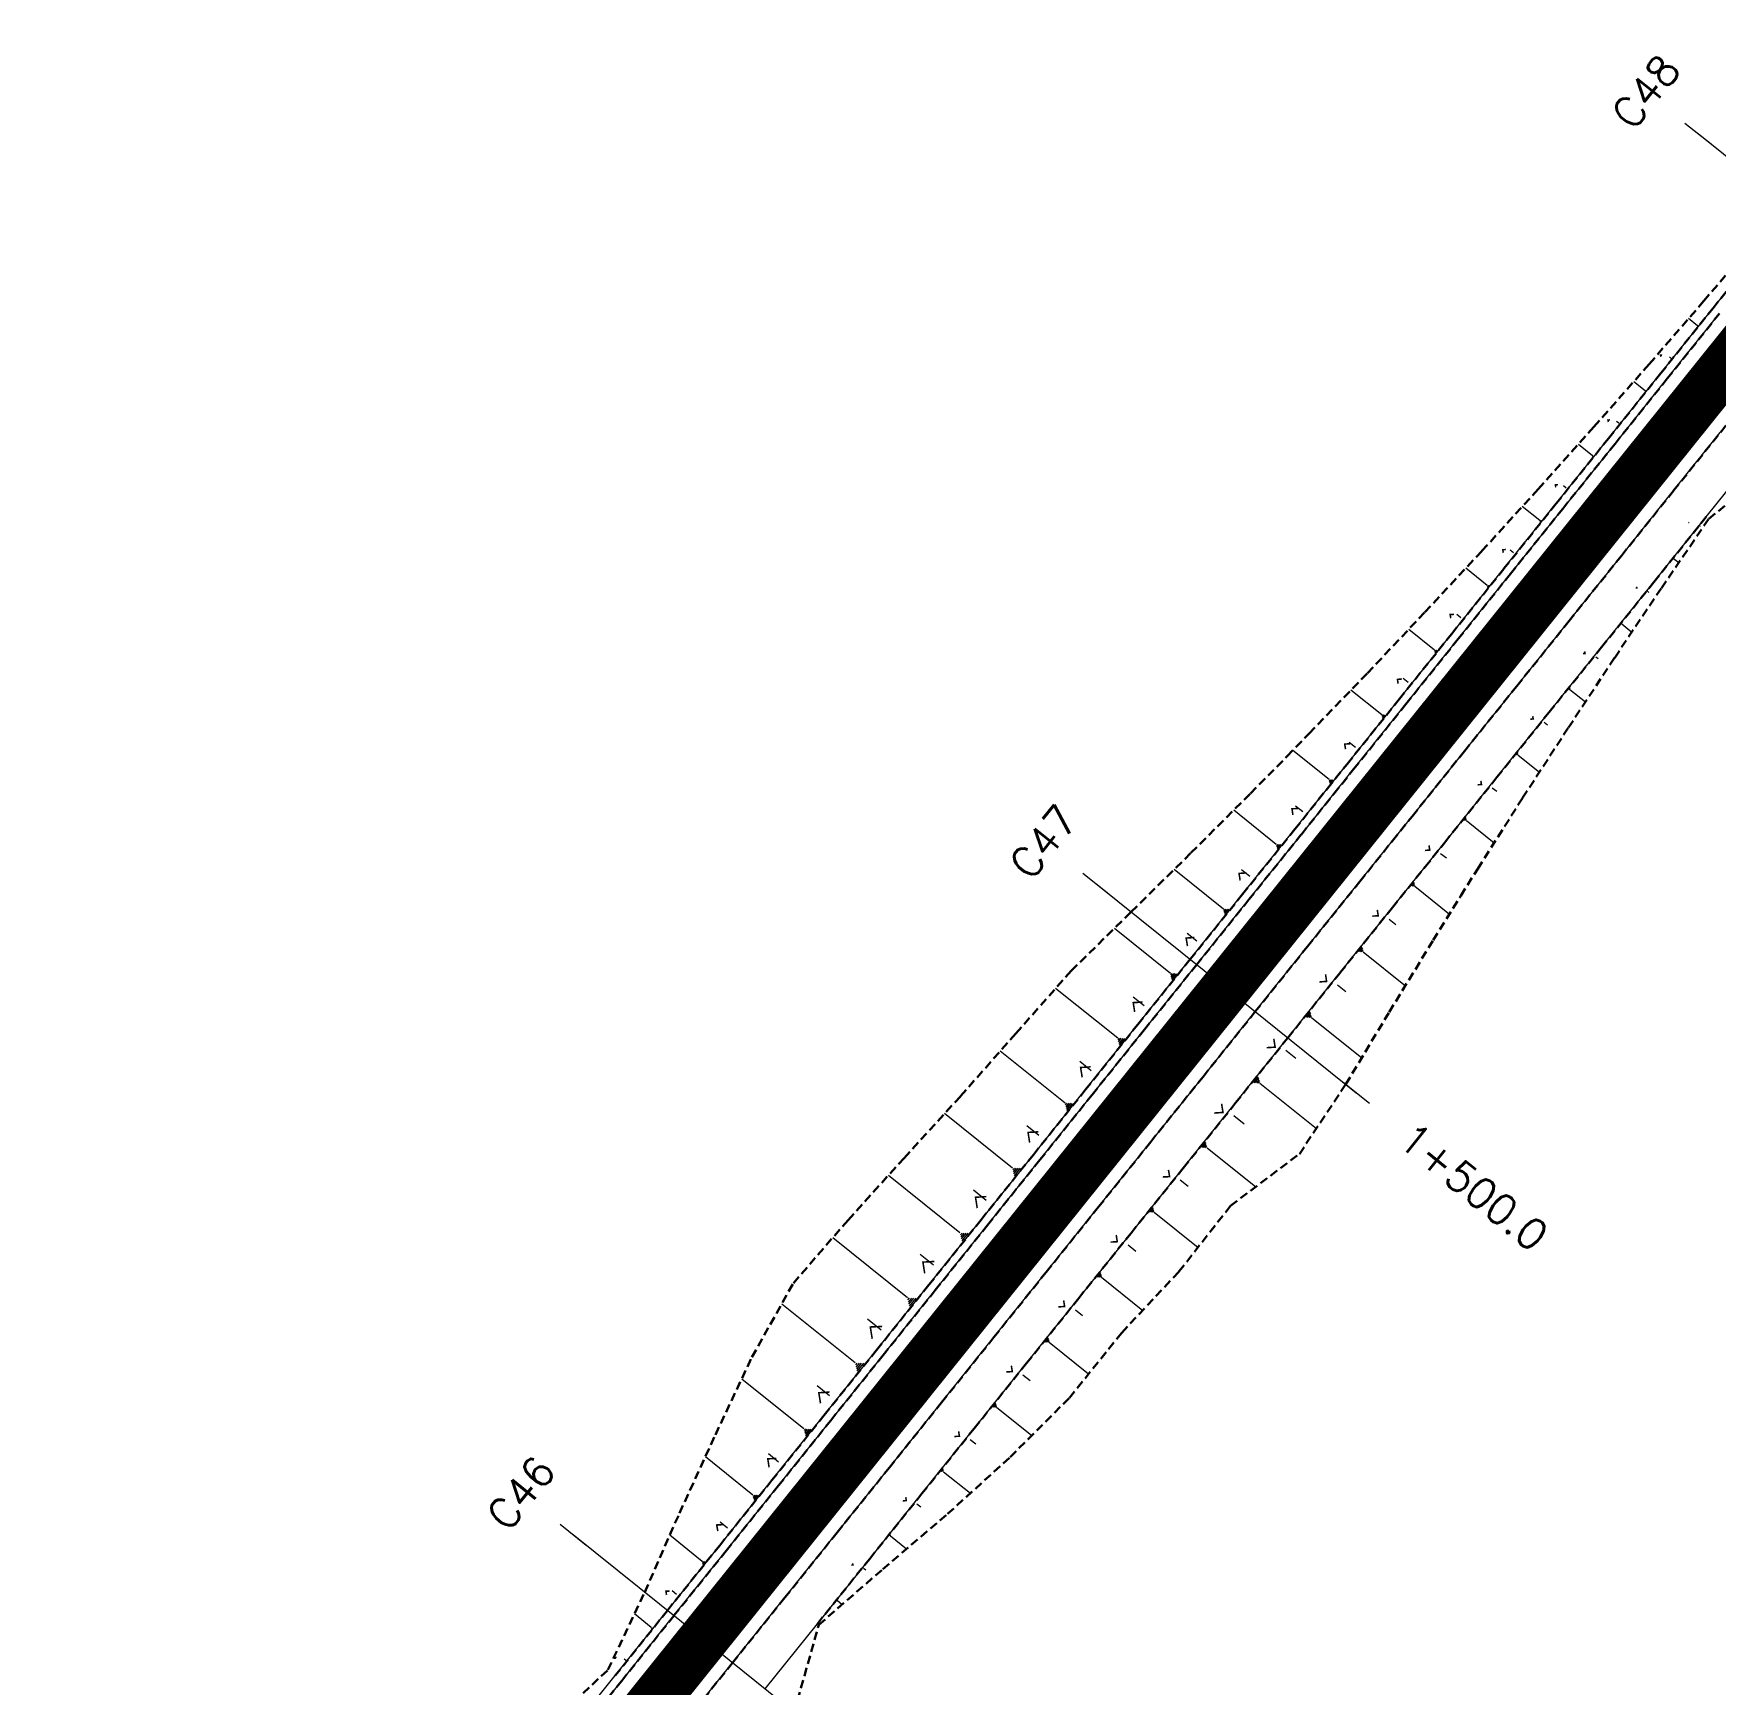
# Model space of a CAD drawing. Header units: metres. Extents: x 544752 to 548977, y 1840603 to 1844608.
# Drawn here: x 548362.6 to 548463.3, y 1842013 to 1842111.8 of the extents above; entities that cross this region are included whole.
import ezdxf

# ---------------------------------------------------------------- set-up
doc = ezdxf.new("R2010")
doc.units = ezdxf.units.M
doc.header["$MEASUREMENT"] = 0
for name, pattern in [('ACAD_ISO02W100', [15, 12, -3]), ('Anordnung Grundriss$0$GESTRICHELT', [0.75, 0.5, -0.25]), ('HIDDEN', [0.375, 0.25, -0.125])]:
    doc.linetypes.add(name, pattern=pattern)
doc.layers.add('C-ROAD', color=7, linetype='Continuous')
for name, color, linetype, lineweight in [('C-ROAD-CORR', 5, 'Continuous', 0), ('C-ROAD-SAMP', 150, 'HIDDEN', 0), ('C-ROAD-SAMP-TEXT', 11, 'Continuous', 0), ('C-TOPO-FEAT', 94, 'Continuous', 5)]:
    doc.layers.add(name, color=color, linetype=linetype, lineweight=lineweight)

msp = doc.modelspace()

# ---------------------------------------------------------------- linework, layer by layer
at = {"layer": 'C-ROAD-CORR', "color": 160, "linetype": 'Continuous'}
for p, q in [((548462.24, 1842094.31, 512.88), (548461.7, 1842094.74, 512.42)), ((548462.24, 1842094.29, 512.89), (548462.26, 1842094.31, 512.89)), ((548462.25, 1842094.28, 512.9), (548462.27, 1842094.31, 512.9)), ((548462.25, 1842094.26, 512.9), (548462.29, 1842094.31, 512.9)), ((548462.26, 1842094.25, 512.91), (548462.3, 1842094.31, 512.91)), ((548460.67, 1842092.36, 512.78), (548460.56, 1842092.45, 512.69)), ((548459.1, 1842090.42, 512.69), (548458.42, 1842090.96, 512.12)), ((548459.1, 1842090.4, 512.7), (548459.12, 1842090.42, 512.7)), ((548459.11, 1842090.38, 512.71), (548459.14, 1842090.42, 512.71)), ((548459.11, 1842090.36, 512.72), (548459.16, 1842090.42, 512.72)), ((548459.12, 1842090.34, 512.73), (548459.18, 1842090.42, 512.73)), ((548457.52, 1842088.48, 512.61), (548457.39, 1842088.59, 512.49)), ((548455.95, 1842086.53, 512.53), (548455.11, 1842087.21, 511.81)), ((548455.96, 1842086.51, 512.54), (548455.98, 1842086.53, 512.54)), ((548455.96, 1842086.49, 512.56), (548456, 1842086.53, 512.56)), ((548455.97, 1842086.46, 512.57), (548456.02, 1842086.53, 512.57)), ((548455.98, 1842086.44, 512.58), (548456.05, 1842086.53, 512.58)), ((548454.38, 1842084.59, 512.46), (548454.21, 1842084.73, 512.31)), ((548452.8, 1842082.65, 512.39), (548451.75, 1842083.49, 511.5)), ((548452.81, 1842082.62, 512.41), (548452.83, 1842082.65, 512.41)), ((548452.82, 1842082.59, 512.42), (548452.86, 1842082.65, 512.42)), ((548452.83, 1842082.56, 512.44), (548452.89, 1842082.65, 512.44)), ((548452.83, 1842082.53, 512.46), (548452.92, 1842082.65, 512.46)), ((548462.36, 1842082.34, 512.52), (548462.39, 1842082.31, 512.49)), ((548451.23, 1842080.71, 512.33), (548451.02, 1842080.88, 512.15)), ((548449.65, 1842078.77, 512.28), (548448.37, 1842079.8, 511.18)), ((548460.79, 1842080.42, 512.47), (548460.77, 1842080.38, 512.47)), ((548460.8, 1842080.41, 512.46), (548460.78, 1842080.38, 512.46)), ((548460.8, 1842080.4, 512.46), (548460.78, 1842080.38, 512.46)), ((548460.8, 1842080.39, 512.45), (548460.79, 1842080.38, 512.45)), ((548460.8, 1842080.38, 512.45), (548461.12, 1842080.13, 512.17)), ((548449.66, 1842078.73, 512.3), (548449.69, 1842078.77, 512.3)), ((548449.67, 1842078.7, 512.32), (548449.73, 1842078.77, 512.32)), ((548449.68, 1842078.66, 512.34), (548449.76, 1842078.76, 512.34)), ((548449.69, 1842078.62, 512.36), (548449.8, 1842078.76, 512.36)), ((548459.25, 1842078.42, 512.37), (548459.33, 1842078.35, 512.3)), ((548448.07, 1842076.83, 512.23), (548447.82, 1842077.03, 512.01)), ((548446.5, 1842074.89, 512.19), (548444.95, 1842076.13, 510.86)), ((548457.68, 1842076.53, 512.35), (548457.63, 1842076.46, 512.35)), ((548457.69, 1842076.51, 512.34), (548457.65, 1842076.46, 512.34)), ((548457.69, 1842076.5, 512.33), (548457.66, 1842076.46, 512.33)), ((548457.69, 1842076.48, 512.32), (548457.68, 1842076.46, 512.32)), ((548457.7, 1842076.46, 512.31), (548458.31, 1842075.97, 511.79)), ((548446.51, 1842074.84, 512.21), (548446.54, 1842074.89, 512.21)), ((548446.52, 1842074.8, 512.24), (548446.59, 1842074.89, 512.24)), ((548446.53, 1842074.76, 512.26), (548446.63, 1842074.88, 512.26)), ((548446.54, 1842074.71, 512.28), (548446.68, 1842074.88, 512.28)), ((548456.15, 1842074.5, 512.25), (548456.29, 1842074.39, 512.13)), ((548444.92, 1842072.95, 512.15), (548444.61, 1842073.2, 511.89)), ((548443.34, 1842071.01, 512.12), (548441.49, 1842072.5, 510.54)), ((548454.57, 1842072.64, 512.26), (548454.49, 1842072.54, 512.26)), ((548454.58, 1842072.62, 512.24), (548454.52, 1842072.54, 512.24)), ((548454.58, 1842072.59, 512.23), (548454.54, 1842072.54, 512.23)), ((548454.59, 1842072.57, 512.21), (548454.57, 1842072.54, 512.21)), ((548454.6, 1842072.54, 512.2), (548455.53, 1842071.79, 511.4)), ((548443.35, 1842070.96, 512.15), (548443.39, 1842071.01, 512.15)), ((548443.37, 1842070.91, 512.18), (548443.45, 1842071.01, 512.18)), ((548443.38, 1842070.86, 512.21), (548443.5, 1842071.01, 512.21)), ((548443.39, 1842070.8, 512.24), (548443.55, 1842071, 512.24)), ((548453.05, 1842070.58, 512.15), (548453.25, 1842070.42, 511.98)), ((548440.18, 1842067.14, 512.08), (548438, 1842068.89, 510.22)), ((548441.76, 1842069.07, 512.1), (548441.39, 1842069.37, 511.79)), ((548451.46, 1842068.76, 512.19), (548451.35, 1842068.62, 512.19)), ((548451.47, 1842068.72, 512.17), (548451.39, 1842068.62, 512.17)), ((548451.48, 1842068.69, 512.15), (548451.43, 1842068.62, 512.15)), ((548451.49, 1842068.65, 512.13), (548451.46, 1842068.62, 512.13)), ((548451.5, 1842068.61, 512.11), (548452.78, 1842067.59, 511.02)), ((548440.19, 1842067.08, 512.11), (548440.24, 1842067.13, 512.11)), ((548440.21, 1842067.01, 512.15), (548440.31, 1842067.13, 512.15)), ((548440.23, 1842066.95, 512.18), (548440.37, 1842067.13, 512.18)), ((548440.24, 1842066.89, 512.21), (548440.43, 1842067.13, 512.21)), ((548449.95, 1842066.65, 512.08), (548450.22, 1842066.44, 511.85)), ((548437.01, 1842063.26, 512.06), (548434.47, 1842065.31, 509.89)), ((548438.6, 1842065.2, 512.07), (548438.17, 1842065.54, 511.7)), ((548448.36, 1842064.88, 512.15), (548448.21, 1842064.69, 512.15)), ((548448.37, 1842064.83, 512.13), (548448.26, 1842064.69, 512.13)), ((548448.38, 1842064.78, 512.1), (548448.31, 1842064.69, 512.1)), ((548448.39, 1842064.73, 512.07), (548448.36, 1842064.69, 512.07)), ((548448.4, 1842064.69, 512.05), (548450.07, 1842063.35, 510.63)), ((548437.03, 1842063.19, 512.1), (548437.09, 1842063.26, 512.1)), ((548437.05, 1842063.12, 512.14), (548437.16, 1842063.26, 512.14)), ((548437.07, 1842063.05, 512.18), (548437.24, 1842063.26, 512.18)), ((548437.09, 1842062.98, 512.22), (548437.31, 1842063.25, 512.22)), ((548446.86, 1842062.72, 512.02), (548447.2, 1842062.45, 511.73)), ((548433.85, 1842059.39, 512.07), (548430.91, 1842061.76, 509.55)), ((548435.43, 1842061.33, 512.06), (548434.93, 1842061.73, 511.64)), ((548445.25, 1842060.99, 512.14), (548445.07, 1842060.77, 512.14)), ((548445.27, 1842060.93, 512.1), (548445.13, 1842060.76, 512.1)), ((548445.28, 1842060.88, 512.07), (548445.19, 1842060.76, 512.07)), ((548445.3, 1842060.82, 512.04), (548445.25, 1842060.76, 512.04)), ((548445.31, 1842060.76, 512.01), (548447.39, 1842059.09, 510.23)), ((548433.87, 1842059.31, 512.12), (548433.93, 1842059.39, 512.12)), ((548433.89, 1842059.23, 512.16), (548434.02, 1842059.39, 512.16)), ((548433.91, 1842059.15, 512.21), (548434.11, 1842059.39, 512.21)), ((548433.93, 1842059.06, 512.25), (548434.19, 1842059.38, 512.25)), ((548443.77, 1842058.79, 512), (548444.18, 1842058.46, 511.64)), ((548430.68, 1842055.53, 512.1), (548427.32, 1842058.23, 509.23)), ((548432.26, 1842057.46, 512.08), (548431.69, 1842057.92, 511.59)), ((548442.15, 1842057.11, 512.15), (548441.93, 1842056.84, 512.15)), ((548442.17, 1842057.04, 512.11), (548442, 1842056.83, 512.11)), ((548442.18, 1842056.97, 512.07), (548442.07, 1842056.83, 512.07)), ((548442.2, 1842056.9, 512.03), (548442.15, 1842056.83, 512.03)), ((548442.22, 1842056.83, 512), (548444.75, 1842054.8, 509.84)), ((548427.52, 1842051.65, 512.16), (548423.8, 1842054.63, 508.99)), ((548430.7, 1842055.43, 512.15), (548430.78, 1842055.52, 512.15)), ((548430.73, 1842055.34, 512.21), (548430.88, 1842055.52, 512.21)), ((548430.75, 1842055.24, 512.26), (548430.97, 1842055.52, 512.26)), ((548430.78, 1842055.15, 512.31), (548431.07, 1842055.51, 512.31)), ((548440.68, 1842054.86, 512), (548441.18, 1842054.46, 511.57)), ((548429.1, 1842053.59, 512.13), (548428.45, 1842054.11, 511.57)), ((548439.05, 1842053.23, 512.19), (548438.79, 1842052.91, 512.19)), ((548439.07, 1842053.15, 512.14), (548438.87, 1842052.9, 512.14)), ((548439.09, 1842053.06, 512.1), (548438.96, 1842052.9, 512.1)), ((548439.11, 1842052.98, 512.05), (548439.05, 1842052.9, 512.05)), ((548439.13, 1842052.89, 512.01), (548442.13, 1842050.48, 509.44)), ((548427.54, 1842051.55, 512.22), (548427.63, 1842051.65, 512.22)), ((548427.57, 1842051.44, 512.28), (548427.73, 1842051.65, 512.28)), ((548427.6, 1842051.34, 512.34), (548427.84, 1842051.64, 512.34)), ((548427.63, 1842051.23, 512.4), (548427.95, 1842051.64, 512.4)), ((548424.37, 1842047.77, 512.27), (548420.49, 1842050.88, 508.95)), ((548437.59, 1842050.93, 512.02), (548438.18, 1842050.46, 511.52)), ((548425.94, 1842049.71, 512.21), (548425.25, 1842050.27, 511.62)), ((548435.94, 1842049.35, 512.26), (548435.65, 1842048.98, 512.26)), ((548435.97, 1842049.25, 512.21), (548435.74, 1842048.98, 512.21)), ((548435.99, 1842049.16, 512.15), (548435.84, 1842048.97, 512.15)), ((548436.01, 1842049.06, 512.1), (548435.94, 1842048.97, 512.1)), ((548436.04, 1842048.97, 512.05), (548439.42, 1842046.25, 509.16)), ((548424.4, 1842047.66, 512.33), (548424.48, 1842047.76, 512.33)), ((548424.43, 1842047.55, 512.39), (548424.6, 1842047.76, 512.39)), ((548424.46, 1842047.44, 512.45), (548424.71, 1842047.76, 512.45)), ((548424.48, 1842047.33, 512.51), (548424.82, 1842047.75, 512.51)), ((548421.23, 1842043.88, 512.4), (548417.16, 1842047.14, 508.93)), ((548434.47, 1842047.02, 512.09), (548435.09, 1842046.52, 511.57)), ((548422.8, 1842045.82, 512.33), (548422.08, 1842046.4, 511.72)), ((548432.78, 1842045.43, 512.37), (548432.53, 1842045.11, 512.37)), ((548432.8, 1842045.35, 512.32), (548432.61, 1842045.11, 512.32)), ((548432.82, 1842045.27, 512.28), (548432.7, 1842045.11, 512.28)), ((548432.85, 1842045.18, 512.23), (548432.78, 1842045.1, 512.23)), ((548432.87, 1842045.1, 512.19), (548435.79, 1842042.76, 509.69)), ((548421.25, 1842043.77, 512.46), (548421.34, 1842043.88, 512.46)), ((548421.28, 1842043.65, 512.53), (548421.46, 1842043.87, 512.53)), ((548421.31, 1842043.54, 512.59), (548421.58, 1842043.87, 512.59)), ((548421.34, 1842043.42, 512.65), (548421.7, 1842043.87, 512.65)), ((548418.07, 1842040, 512.55), (548413.79, 1842043.44, 508.89)), ((548419.65, 1842041.94, 512.47), (548418.89, 1842042.55, 511.82)), ((548431.27, 1842043.18, 512.27), (548431.74, 1842042.8, 511.87)), ((548429.63, 1842041.52, 512.5), (548429.4, 1842041.24, 512.5)), ((548429.65, 1842041.45, 512.46), (548429.48, 1842041.23, 512.46)), ((548429.67, 1842041.37, 512.42), (548429.56, 1842041.23, 512.42)), ((548429.69, 1842041.3, 512.38), (548429.63, 1842041.23, 512.38)), ((548429.71, 1842041.23, 512.34), (548432.33, 1842039.12, 510.1)), ((548414.93, 1842036.11, 512.74), (548410.46, 1842039.7, 508.91)), ((548418.11, 1842039.88, 512.62), (548418.2, 1842039.99, 512.62)), ((548418.14, 1842039.76, 512.69), (548418.32, 1842039.99, 512.69)), ((548418.17, 1842039.64, 512.75), (548418.45, 1842039.99, 512.75)), ((548418.2, 1842039.52, 512.82), (548418.57, 1842039.98, 512.82)), ((548416.5, 1842038.06, 512.64), (548415.7, 1842038.7, 511.96)), ((548428.14, 1842039.28, 512.41), (548428.61, 1842038.9, 512.01)), ((548426.49, 1842037.62, 512.65), (548426.28, 1842037.35, 512.65)), ((548426.51, 1842037.55, 512.62), (548426.35, 1842037.35, 512.62)), ((548426.53, 1842037.48, 512.58), (548426.42, 1842037.34, 512.58)), ((548426.55, 1842037.41, 512.54), (548426.49, 1842037.34, 512.54)), ((548426.56, 1842037.34, 512.5), (548429.02, 1842035.36, 510.4)), ((548411.8, 1842032.21, 512.97), (548407.4, 1842035.74, 509.2)), ((548414.96, 1842035.99, 512.81), (548415.06, 1842036.11, 512.81)), ((548414.99, 1842035.86, 512.87), (548415.19, 1842036.1, 512.87)), ((548415.02, 1842035.74, 512.94), (548415.32, 1842036.1, 512.94)), ((548415.06, 1842035.61, 513.01), (548415.45, 1842036.1, 513.01)), ((548413.36, 1842034.17, 512.84), (548412.53, 1842034.83, 512.13)), ((548424.99, 1842035.4, 512.59), (548425.42, 1842035.05, 512.23)), ((548423.36, 1842033.71, 512.84), (548423.15, 1842033.46, 512.84)), ((548423.37, 1842033.65, 512.8), (548423.22, 1842033.45, 512.8)), ((548423.39, 1842033.58, 512.76), (548423.29, 1842033.45, 512.76)), ((548423.41, 1842033.51, 512.73), (548423.36, 1842033.45, 512.73)), ((548423.42, 1842033.45, 512.69), (548425.78, 1842031.55, 510.67)), ((548411.84, 1842032.09, 513.03), (548411.93, 1842032.2, 513.03)), ((548411.87, 1842031.96, 513.1), (548412.06, 1842032.2, 513.1)), ((548411.9, 1842031.84, 513.17), (548412.19, 1842032.2, 513.17)), ((548411.93, 1842031.71, 513.24), (548412.32, 1842032.19, 513.24)), ((548421.85, 1842031.5, 512.79), (548422.27, 1842031.16, 512.43)), ((548408.73, 1842028.26, 513.27), (548405.01, 1842031.25, 510.08)), ((548410.27, 1842030.24, 513.11), (548409.52, 1842030.84, 512.47)), ((548420.21, 1842029.8, 513.05), (548420.03, 1842029.57, 513.05)), ((548420.23, 1842029.74, 513.01), (548420.09, 1842029.57, 513.01)), ((548420.24, 1842029.68, 512.98), (548420.15, 1842029.57, 512.98)), ((548420.26, 1842029.63, 512.95), (548420.21, 1842029.57, 512.95)), ((548420.27, 1842029.57, 512.92), (548422.38, 1842027.87, 511.11)), ((548408.76, 1842028.16, 513.33), (548408.84, 1842028.26, 513.33)), ((548408.79, 1842028.05, 513.38), (548408.95, 1842028.25, 513.38)), ((548408.82, 1842027.95, 513.44), (548409.06, 1842028.25, 513.44)), ((548408.84, 1842027.84, 513.5), (548409.17, 1842028.25, 513.5)), ((548418.69, 1842027.63, 513.04), (548419.03, 1842027.36, 512.75)), ((548405.68, 1842024.3, 513.61), (548402.83, 1842026.59, 511.17)), ((548407.21, 1842026.28, 513.44), (548406.61, 1842026.76, 512.92)), ((548417.05, 1842025.88, 513.29), (548416.91, 1842025.71, 513.29)), ((548417.06, 1842025.84, 513.26), (548416.96, 1842025.71, 513.26)), ((548417.07, 1842025.79, 513.24), (548417, 1842025.71, 513.24)), ((548417.08, 1842025.75, 513.21), (548417.05, 1842025.71, 513.21)), ((548417.1, 1842025.7, 513.19), (548418.7, 1842024.41, 511.81)), ((548405.7, 1842024.22, 513.66), (548405.77, 1842024.3, 513.66)), ((548405.72, 1842024.14, 513.7), (548405.85, 1842024.29, 513.7)), ((548405.74, 1842024.06, 513.75), (548405.93, 1842024.29, 513.75)), ((548405.77, 1842023.98, 513.79), (548406.02, 1842024.29, 513.79)), ((548415.5, 1842023.78, 513.34), (548415.74, 1842023.59, 513.13)), ((548404.16, 1842022.32, 513.8), (548403.72, 1842022.67, 513.42)), ((548402.64, 1842020.33, 513.99), (548400.7, 1842021.89, 512.33)), ((548413.88, 1842021.96, 513.56), (548413.79, 1842021.86, 513.56)), ((548413.89, 1842021.93, 513.54), (548413.82, 1842021.85, 513.54)), ((548413.89, 1842021.91, 513.53), (548413.85, 1842021.85, 513.53)), ((548413.9, 1842021.88, 513.51), (548413.88, 1842021.85, 513.51)), ((548413.91, 1842021.85, 513.5), (548414.87, 1842021.08, 512.67)), ((548402.65, 1842020.28, 514.02), (548402.69, 1842020.33, 514.02)), ((548402.66, 1842020.22, 514.05), (548402.75, 1842020.33, 514.05)), ((548402.68, 1842020.17, 514.08), (548402.81, 1842020.33, 514.08)), ((548402.69, 1842020.11, 514.11), (548402.86, 1842020.33, 514.11)), ((548412.31, 1842019.93, 513.66), (548412.43, 1842019.83, 513.56)), ((548401.11, 1842018.35, 514.19), (548400.85, 1842018.56, 513.96)), ((548410.71, 1842018.04, 513.86), (548410.68, 1842018, 513.86)), ((548410.71, 1842018.03, 513.85), (548410.69, 1842018, 513.85)), ((548410.71, 1842018.02, 513.85), (548410.7, 1842018, 513.85)), ((548410.71, 1842018.01, 513.84), (548410.71, 1842018, 513.84)), ((548410.72, 1842018, 513.84), (548411.03, 1842017.75, 513.57)), ((548399.59, 1842016.37, 514.39), (548398.58, 1842017.18, 513.53)), ((548399.6, 1842016.34, 514.41), (548399.62, 1842016.37, 514.41)), ((548399.6, 1842016.31, 514.42), (548399.65, 1842016.36, 514.42)), ((548399.61, 1842016.28, 514.44), (548399.68, 1842016.36, 514.44)), ((548399.62, 1842016.25, 514.46), (548399.71, 1842016.36, 514.46)), ((548398.06, 1842014.39, 514.6), (548397.96, 1842014.47, 514.51))]:
    msp.add_line(p, q, dxfattribs=at)
at = {"layer": 'C-ROAD-CORR', "color": 5, "linetype": 'Anordnung Grundriss$0$GESTRICHELT', "lineweight": 30, "extrusion": (-0.432537, 0.347281, 0.83205), "const_width": 0.1}
for points, elevation in [([(-1779777.45, -603457.17), (-1779777.39, -603457.26), (-1779777.33, -603457.17)], 402921.12), ([(-1779772.47, -603457.26), (-1779772.39, -603457.37), (-1779772.31, -603457.26)], 402920.99), ([(-1779767.49, -603457.34), (-1779767.39, -603457.47), (-1779767.29, -603457.34)], 402920.88), ([(-1779762.51, -603457.4), (-1779762.39, -603457.56), (-1779762.27, -603457.4)], 402920.79), ([(-1779757.54, -603457.44), (-1779757.39, -603457.64), (-1779757.24, -603457.44)], 402920.72), ([(-1779752.57, -603457.48), (-1779752.39, -603457.71), (-1779752.21, -603457.48)], 402920.67), ([(-1779747.6, -603457.49), (-1779747.39, -603457.77), (-1779747.18, -603457.49)], 402920.65), ([(-1779742.64, -603457.49), (-1779742.39, -603457.82), (-1779742.14, -603457.49)], 402920.64), ([(-1779737.68, -603457.48), (-1779737.39, -603457.86), (-1779737.1, -603457.48)], 402920.67), ([(-1779732.72, -603457.45), (-1779732.39, -603457.89), (-1779732.06, -603457.45)], 402920.71), ([(-1779727.76, -603457.41), (-1779727.39, -603457.91), (-1779727.01, -603457.41)], 402920.77), ([(-1779722.79, -603457.35), (-1779722.39, -603457.88), (-1779721.99, -603457.35)], 402920.86), ([(-1779717.8, -603457.28), (-1779717.39, -603457.83), (-1779716.97, -603457.28)], 402920.97), ([(-1779712.83, -603457.19), (-1779712.39, -603457.77), (-1779711.95, -603457.19)], 402921.1), ([(-1779707.85, -603457.09), (-1779707.39, -603457.7), (-1779706.93, -603457.09)], 402921.25), ([(-1779702.86, -603456.97), (-1779702.39, -603457.61), (-1779701.91, -603456.97)], 402921.43), ([(-1779697.82, -603456.84), (-1779697.39, -603457.41), (-1779696.96, -603456.84)], 402921.62), ([(-1779692.73, -603456.69), (-1779692.39, -603457.15), (-1779692.04, -603456.69)], 402921.84), ([(-1779687.64, -603456.53), (-1779687.39, -603456.87), (-1779687.14, -603456.53)], 402922.09), ([(-1779682.54, -603456.36), (-1779682.39, -603456.56), (-1779682.24, -603456.36)], 402922.35), ([(-1779677.45, -603456.16), (-1779677.39, -603456.24), (-1779677.33, -603456.16)], 402922.64)]:
    msp.add_lwpolyline(points, dxfattribs=dict(at, elevation=elevation))
at = {"layer": 'C-ROAD-CORR', "color": 5, "linetype": 'Anordnung Grundriss$0$GESTRICHELT', "lineweight": 30, "extrusion": (-0.432537, 0.347281, -0.83205), "const_width": 0.1}
for points, elevation in [([(-1779770.61, 604019.7), (-1779770.63, 604019.68), (-1779770.65, 604019.7)], 402063.81), ([(-1779765.58, 604019.63), (-1779765.63, 604019.57), (-1779765.68, 604019.63)], 402063.92), ([(-1779760.55, 604019.58), (-1779760.63, 604019.47), (-1779760.71, 604019.58)], 402064), ([(-1779755.51, 604019.54), (-1779755.63, 604019.38), (-1779755.74, 604019.54)], 402064.06), ([(-1779750.47, 604019.51), (-1779750.63, 604019.31), (-1779750.78, 604019.51)], 402064.1), ([(-1779745.43, 604019.5), (-1779745.63, 604019.24), (-1779745.82, 604019.5)], 402064.12), ([(-1779740.39, 604019.5), (-1779740.63, 604019.18), (-1779740.87, 604019.5)], 402064.11), ([(-1779735.34, 604019.52), (-1779735.63, 604019.14), (-1779735.92, 604019.52)], 402064.08), ([(-1779730.29, 604019.55), (-1779730.63, 604019.1), (-1779730.97, 604019.55)], 402064.03), ([(-1779725.27, 604019.6), (-1779725.63, 604019.13), (-1779725.98, 604019.6)], 402063.96), ([(-1779720.36, 604019.67), (-1779720.63, 604019.3), (-1779720.9, 604019.67)], 402063.86), ([(-1779715.36, 604019.74), (-1779715.63, 604019.38), (-1779715.9, 604019.74)], 402063.75), ([(-1779710.38, 604019.84), (-1779710.63, 604019.51), (-1779710.88, 604019.84)], 402063.61), ([(-1779705.39, 604019.94), (-1779705.63, 604019.62), (-1779705.87, 604019.94)], 402063.45), ([(-1779700.43, 604020.07), (-1779700.63, 604019.8), (-1779700.83, 604020.07)], 402063.26), ([(-1779695.49, 604020.2), (-1779695.63, 604020.02), (-1779695.77, 604020.2)], 402063.06), ([(-1779690.56, 604020.36), (-1779690.63, 604020.27), (-1779690.69, 604020.36)], 402062.83)]:
    msp.add_lwpolyline(points, dxfattribs=dict(at, elevation=elevation))
at = {"layer": 'C-ROAD-SAMP-TEXT', "color": 1, "linetype": 'Continuous', "lineweight": -3}
for p, q in [((548434.79, 1842054.03), (548433.23, 1842055.28)), ((548403.49, 1842015.04), (548401.93, 1842016.29))]:
    msp.add_line(p, q, dxfattribs=at)

# ---------------------------------------------------------------- texts
at = {"layer": 'C-ROAD-SAMP-TEXT', "color": 1, "linetype": 'Continuous', "lineweight": 13, "char_height": 1.8, "attachment_point": 5, "rotation": 51.2392, "bg_fill": 3, "box_fill_scale": 1.416667, "bg_fill_color": 256, "bg_fill_true_color": 13158600, "bg_fill_transparency": 0}
for s, insert, width in [('{\\Fsimplex.shx|c0;C48}', (548459.15, 1842108.33), 4.7614), ('{\\Fsimplex.shx|c0;C47}', (548423.09, 1842063.42), 4.7614), ('{\\Fsimplex.shx|c0;C46}', (548391.79, 1842024.43), 4.6749)]:
    msp.add_mtext(s, dxfattribs=dict(at, insert=insert, width=width))
at = {"layer": 'C-ROAD-SAMP-TEXT', "color": 1, "linetype": 'Continuous', "lineweight": -3, "insert": (548448.82, 1842042.76), "char_height": 1.8, "width": 10.908, "attachment_point": 5, "rotation": 321.2392, "bg_fill": 3, "box_fill_scale": 1.416667, "bg_fill_color": 256, "bg_fill_true_color": 13158600, "bg_fill_transparency": 0}
msp.add_mtext('{\\Fsimplex.shx|c0;1+500.0}', dxfattribs=at)

# ---------------------------------------------------------------- next in the draw order: linework, layer by layer
at = {"layer": 'C-ROAD', "color": 1, "linetype": 'ACAD_ISO02W100', "lineweight": 60, "ltscale": 0.1, "const_width": 3, "flags": 128}
msp.add_lwpolyline([(548364.11, 1841967.59), (548470.07, 1842099.57)], dxfattribs=at)
at = {"layer": 'C-ROAD-CORR', "color": 11, "linetype": 'Anordnung Grundriss$0$GESTRICHELT', "lineweight": 30}
for points in [[(548393.31, 1842010.39, 515.17), (548397, 1842013.83, 514.35), (548399.2, 1842018.49, 513.2), (548401.28, 1842023.22, 511.99), (548403.43, 1842027.91, 510.85), (548405.62, 1842032.56, 509.78), (548408.1, 1842036.99, 508.98), (548411.38, 1842040.77, 508.89), (548414.73, 1842044.48, 508.89), (548418.11, 1842048.18, 508.94), (548421.42, 1842051.94, 508.95), (548424.74, 1842055.69, 509), (548428.33, 1842059.22, 509.31), (548431.91, 1842062.75, 509.65), (548435.47, 1842066.31, 509.98), (548437.67, 1842068.54, 510.18), (548438.98, 1842069.9, 510.31), (548442.47, 1842073.51, 510.63), (548445.91, 1842077.16, 510.95), (548449.33, 1842080.83, 511.27), (548452.7, 1842084.53, 511.58), (548456.04, 1842088.26, 511.89), (548459.35, 1842092.02, 512.2), (548462.62, 1842095.8, 512.5), (548465.86, 1842099.62, 512.8)], [(548397.43, 1842013.49, 514.72), (548400.56, 1842017.39, 514.37), (548403.69, 1842021.29, 514.05), (548406.82, 1842025.19, 513.75), (548409.95, 1842029.09, 513.48), (548413.08, 1842032.98, 513.24), (548416.21, 1842036.88, 513.02), (548419.34, 1842040.78, 512.83), (548422.47, 1842044.68, 512.67), (548425.6, 1842048.58, 512.53), (548428.73, 1842052.48, 512.42), (548431.86, 1842056.38, 512.34), (548435, 1842060.28, 512.28), (548438.13, 1842064.17, 512.25), (548440.08, 1842066.61, 512.25), (548441.26, 1842068.07, 512.25), (548444.39, 1842071.97, 512.27), (548447.52, 1842075.87, 512.32), (548450.65, 1842079.77, 512.4), (548453.78, 1842083.67, 512.5), (548456.91, 1842087.57, 512.63), (548460.04, 1842091.47, 512.79), (548463.17, 1842095.37, 512.97), (548466.3, 1842099.26, 513.18)], [(548408.15, 1842011.3, 515.32), (548409.62, 1842016.53, 513.9), (548413.45, 1842019.86, 513), (548417.33, 1842023.17, 512.1), (548421.08, 1842026.57, 511.33), (548424.63, 1842030.12, 510.74), (548427.76, 1842034.02, 510.55), (548431.19, 1842037.68, 510.13), (548434.28, 1842041.62, 510.04), (548438.4, 1842044.72, 509.08), (548441.18, 1842048.9, 509.29), (548443.78, 1842053.22, 509.69), (548446.41, 1842057.52, 510.09), (548448.07, 1842060.19, 510.33), (548449.08, 1842061.8, 510.48), (548451.77, 1842066.04, 510.88), (548454.51, 1842070.25, 511.26), (548457.28, 1842074.44, 511.65), (548460.08, 1842078.61, 512.03), (548462.91, 1842082.75, 512.42), (548466.89, 1842085.96, 512.8)], [(548409.54, 1842016.59, 513.97), (548412.67, 1842020.49, 513.67), (548415.8, 1842024.39, 513.4), (548418.93, 1842028.29, 513.16), (548422.06, 1842032.19, 512.94), (548425.19, 1842036.09, 512.75), (548428.32, 1842039.99, 512.59), (548431.45, 1842043.88, 512.45), (548434.58, 1842047.78, 512.34), (548437.71, 1842051.68, 512.26), (548440.84, 1842055.58, 512.2), (548443.97, 1842059.48, 512.17), (548445.93, 1842061.91, 512.17), (548447.1, 1842063.38, 512.17), (548450.23, 1842067.28, 512.19), (548453.36, 1842071.18, 512.24), (548456.5, 1842075.07, 512.32), (548459.63, 1842078.97, 512.42), (548462.76, 1842082.87, 512.55)]]:
    msp.add_polyline3d(points, dxfattribs=at)
at = {"layer": 'C-ROAD-CORR', "color": 92, "linetype": 'Anordnung Grundriss$0$GESTRICHELT', "lineweight": 30}
for points in [[(548397, 1842013.83, 514.35), (548399.2, 1842018.49, 513.2), (548401.28, 1842023.22, 511.99), (548403.43, 1842027.91, 510.85), (548405.62, 1842032.56, 509.78), (548408.1, 1842036.99, 508.98), (548411.38, 1842040.77, 508.89), (548414.73, 1842044.48, 508.89), (548418.11, 1842048.18, 508.94), (548421.42, 1842051.94, 508.95), (548424.74, 1842055.69, 509), (548428.33, 1842059.22, 509.31), (548431.91, 1842062.75, 509.65), (548435.47, 1842066.31, 509.98), (548437.67, 1842068.54, 510.18), (548438.98, 1842069.9, 510.31), (548442.47, 1842073.51, 510.63), (548445.91, 1842077.16, 510.95), (548449.33, 1842080.83, 511.27), (548452.7, 1842084.53, 511.58), (548456.04, 1842088.26, 511.89), (548459.35, 1842092.02, 512.2), (548462.62, 1842095.8, 512.5), (548465.86, 1842099.62, 512.8)], [(548397.43, 1842013.49, 514.72), (548400.56, 1842017.39, 514.37), (548403.69, 1842021.29, 514.05), (548406.82, 1842025.19, 513.75), (548409.95, 1842029.09, 513.48), (548413.08, 1842032.98, 513.24), (548416.21, 1842036.88, 513.02), (548419.34, 1842040.78, 512.83), (548422.47, 1842044.68, 512.67), (548425.6, 1842048.58, 512.53), (548428.73, 1842052.48, 512.42), (548431.86, 1842056.38, 512.34), (548435, 1842060.28, 512.28), (548438.13, 1842064.17, 512.25), (548440.08, 1842066.61, 512.25), (548441.26, 1842068.07, 512.25), (548444.39, 1842071.97, 512.27), (548447.52, 1842075.87, 512.32), (548450.65, 1842079.77, 512.4), (548453.78, 1842083.67, 512.5), (548456.91, 1842087.57, 512.63), (548460.04, 1842091.47, 512.79), (548463.17, 1842095.37, 512.97), (548466.3, 1842099.26, 513.18)], [(548409.54, 1842016.59, 513.97), (548412.67, 1842020.49, 513.67), (548415.8, 1842024.39, 513.4), (548418.93, 1842028.29, 513.16), (548422.06, 1842032.19, 512.94), (548425.19, 1842036.09, 512.75), (548428.32, 1842039.99, 512.59), (548431.45, 1842043.88, 512.45), (548434.58, 1842047.78, 512.34), (548437.71, 1842051.68, 512.26), (548440.84, 1842055.58, 512.2), (548443.97, 1842059.48, 512.17), (548445.93, 1842061.91, 512.17), (548447.1, 1842063.38, 512.17), (548450.23, 1842067.28, 512.19), (548453.36, 1842071.18, 512.24), (548456.5, 1842075.07, 512.32), (548459.63, 1842078.97, 512.42), (548462.76, 1842082.87, 512.55)], [(548409.62, 1842016.53, 513.9), (548413.45, 1842019.86, 513), (548417.33, 1842023.17, 512.1), (548421.08, 1842026.57, 511.33), (548424.63, 1842030.12, 510.74), (548427.76, 1842034.02, 510.55), (548431.19, 1842037.68, 510.13), (548434.28, 1842041.62, 510.04), (548438.4, 1842044.72, 509.08), (548441.18, 1842048.9, 509.29), (548443.78, 1842053.22, 509.69), (548446.41, 1842057.52, 510.09), (548448.07, 1842060.19, 510.33), (548449.08, 1842061.8, 510.48), (548451.77, 1842066.04, 510.88), (548454.51, 1842070.25, 511.26), (548457.28, 1842074.44, 511.65), (548460.08, 1842078.61, 512.03), (548462.91, 1842082.75, 512.42)]]:
    msp.add_polyline3d(points, dxfattribs=at)
at = {"layer": 'C-ROAD-CORR', "color": 5, "linetype": 'Anordnung Grundriss$0$GESTRICHELT', "lineweight": 30}
for points in [[(548394.69, 1842009.28, 515.12), (548397.82, 1842013.18, 514.74), (548400.95, 1842017.08, 514.39), (548404.08, 1842020.97, 514.07), (548407.21, 1842024.87, 513.77), (548410.34, 1842028.77, 513.5), (548413.47, 1842032.67, 513.26), (548416.6, 1842036.57, 513.04), (548419.73, 1842040.47, 512.85), (548422.86, 1842044.37, 512.69), (548425.99, 1842048.27, 512.55), (548429.12, 1842052.17, 512.44), (548432.25, 1842056.06, 512.36), (548435.38, 1842059.96, 512.3), (548438.52, 1842063.86, 512.27), (548440.47, 1842066.29, 512.27), (548441.65, 1842067.76, 512.27), (548444.78, 1842071.66, 512.29), (548447.91, 1842075.56, 512.34), (548451.04, 1842079.46, 512.42), (548454.17, 1842083.36, 512.52), (548457.3, 1842087.25, 512.65), (548460.43, 1842091.15, 512.81), (548463.56, 1842095.05, 512.99)], [(548401.33, 1842010.36, 514.74), (548404.46, 1842014.26, 514.39), (548407.59, 1842018.16, 514.07), (548410.72, 1842022.06, 513.77), (548413.85, 1842025.95, 513.5), (548416.98, 1842029.85, 513.26), (548420.11, 1842033.75, 513.04), (548423.24, 1842037.65, 512.85), (548426.37, 1842041.55, 512.69), (548429.5, 1842045.45, 512.55), (548432.63, 1842049.35, 512.44), (548435.76, 1842053.25, 512.36), (548438.89, 1842057.15, 512.3), (548442.02, 1842061.04, 512.27), (548443.98, 1842063.48, 512.27), (548445.15, 1842064.94, 512.27), (548448.28, 1842068.84, 512.29), (548451.42, 1842072.74, 512.34), (548454.55, 1842076.64, 512.42), (548457.68, 1842080.54, 512.52), (548460.81, 1842084.44, 512.65), (548463.94, 1842088.34, 512.81)]]:
    msp.add_polyline3d(points, dxfattribs=at)
at = {"layer": 'C-ROAD-CORR', "color": 160, "linetype": 'Anordnung Grundriss$0$GESTRICHELT', "lineweight": 30}
for points in [[(548394.69, 1842009.28, 514.97), (548397.82, 1842013.18, 514.59), (548400.95, 1842017.08, 514.24), (548404.08, 1842020.97, 513.92), (548407.21, 1842024.87, 513.62), (548410.34, 1842028.77, 513.35), (548413.47, 1842032.67, 513.11), (548416.6, 1842036.57, 512.89), (548419.73, 1842040.47, 512.7), (548422.86, 1842044.37, 512.54), (548425.99, 1842048.27, 512.4), (548429.12, 1842052.17, 512.29), (548432.25, 1842056.06, 512.21), (548435.38, 1842059.96, 512.15), (548438.52, 1842063.86, 512.12), (548440.47, 1842066.29, 512.12), (548441.65, 1842067.76, 512.12), (548444.78, 1842071.66, 512.14), (548447.91, 1842075.56, 512.19), (548451.04, 1842079.46, 512.27), (548454.17, 1842083.36, 512.37), (548457.3, 1842087.25, 512.5), (548460.43, 1842091.15, 512.66), (548463.56, 1842095.05, 512.84)], [(548401.33, 1842010.36, 514.59), (548404.46, 1842014.26, 514.24), (548407.59, 1842018.16, 513.92), (548410.72, 1842022.06, 513.62), (548413.85, 1842025.95, 513.35), (548416.98, 1842029.85, 513.11), (548420.11, 1842033.75, 512.89), (548423.24, 1842037.65, 512.7), (548426.37, 1842041.55, 512.54), (548429.5, 1842045.45, 512.4), (548432.63, 1842049.35, 512.29), (548435.76, 1842053.25, 512.21), (548438.89, 1842057.15, 512.15), (548442.02, 1842061.04, 512.12), (548443.98, 1842063.48, 512.12), (548445.15, 1842064.94, 512.12), (548448.28, 1842068.84, 512.14), (548451.42, 1842072.74, 512.19), (548454.55, 1842076.64, 512.27), (548457.68, 1842080.54, 512.37), (548460.81, 1842084.44, 512.5), (548463.94, 1842088.34, 512.66)]]:
    msp.add_polyline3d(points, dxfattribs=at)
at = {"layer": 'C-ROAD-CORR', "color": 150, "linetype": 'Anordnung Grundriss$0$GESTRICHELT', "lineweight": 30}
msp.add_polyline3d([(548399.58, 1842011.77, 514.81), (548402.71, 1842015.67, 514.46), (548405.84, 1842019.57, 514.14), (548408.97, 1842023.46, 513.84), (548412.1, 1842027.36, 513.57), (548415.23, 1842031.26, 513.33), (548418.36, 1842035.16, 513.11), (548421.49, 1842039.06, 512.92), (548424.62, 1842042.96, 512.76), (548427.75, 1842046.86, 512.62), (548430.88, 1842050.76, 512.51), (548434.01, 1842054.66, 512.43), (548437.14, 1842058.55, 512.37), (548440.27, 1842062.45, 512.34), (548442.22, 1842064.89, 512.33), (548443.4, 1842066.35, 512.34), (548446.53, 1842070.25, 512.36), (548449.66, 1842074.15, 512.41), (548452.79, 1842078.05, 512.49), (548455.92, 1842081.95, 512.59), (548459.05, 1842085.85, 512.72), (548462.18, 1842089.74, 512.88), (548465.31, 1842093.64, 513.06)], dxfattribs=at)
msp.add_polyline3d([(548399.58, 1842011.77, 514.81), (548402.71, 1842015.67, 514.46), (548405.84, 1842019.57, 514.14), (548408.97, 1842023.46, 513.84), (548412.1, 1842027.36, 513.57), (548415.23, 1842031.26, 513.33), (548418.36, 1842035.16, 513.11), (548421.49, 1842039.06, 512.92), (548424.62, 1842042.96, 512.76), (548427.75, 1842046.86, 512.62), (548430.88, 1842050.76, 512.51), (548434.01, 1842054.66, 512.43), (548437.14, 1842058.55, 512.37), (548440.27, 1842062.45, 512.34), (548442.22, 1842064.89, 512.33), (548443.4, 1842066.35, 512.34), (548446.53, 1842070.25, 512.36), (548449.66, 1842074.15, 512.41), (548452.79, 1842078.05, 512.49), (548455.92, 1842081.95, 512.59), (548459.05, 1842085.85, 512.72), (548462.18, 1842089.74, 512.88), (548465.31, 1842093.64, 513.06)], dxfattribs=at)
at = {"layer": 'C-ROAD-SAMP', "color": 1, "linetype": 'Continuous', "lineweight": 13}
for points in [[(548462.27, 1842105.83), (548470.07, 1842099.57), (548477.86, 1842093.3)], [(548426.21, 1842060.92), (548434.01, 1842054.66), (548441.81, 1842048.39)], [(548394.91, 1842021.93), (548402.71, 1842015.67), (548410.5, 1842009.41)]]:
    msp.add_lwpolyline(points, dxfattribs=at)
at = {"layer": 'C-ROAD-SAMP-TEXT', "color": 4, "linetype": 'Continuous', "lineweight": 9}
for p, q in [((548461.49, 1842106.45), (548463.05, 1842105.2)), ((548425.43, 1842061.54), (548426.99, 1842060.29)), ((548394.13, 1842022.55), (548395.69, 1842021.3))]:
    msp.add_line(p, q, dxfattribs=at)
at = {"layer": 'C-ROAD-SAMP-TEXT', "color": 4, "linetype": 'Continuous', "lineweight": 5}
msp.add_line((548441.03, 1842049.02), (548442.59, 1842047.77), dxfattribs=at)
at = {"layer": 'C-TOPO-FEAT', "color": 94, "linetype": 'Continuous', "lineweight": 0, "ltscale": 2}
for points in [[(548394.3, 1842009.59, 515.1), (548397.43, 1842013.49, 514.72), (548400.56, 1842017.39, 514.37), (548403.69, 1842021.29, 514.05), (548406.82, 1842025.19, 513.75), (548409.95, 1842029.09, 513.48), (548413.08, 1842032.98, 513.24), (548416.21, 1842036.88, 513.02), (548419.34, 1842040.78, 512.83), (548422.47, 1842044.68, 512.67), (548425.6, 1842048.58, 512.53), (548428.73, 1842052.48, 512.42), (548431.86, 1842056.38, 512.34), (548435, 1842060.28, 512.28), (548438.13, 1842064.17, 512.25), (548440.08, 1842066.61, 512.25), (548441.26, 1842068.07, 512.25), (548444.39, 1842071.97, 512.27), (548447.52, 1842075.87, 512.32), (548450.65, 1842079.77, 512.4), (548453.78, 1842083.67, 512.5), (548456.91, 1842087.57, 512.63), (548460.04, 1842091.47, 512.79), (548463.17, 1842095.37, 512.97), (548466.3, 1842099.26, 513.18)], [(548394.69, 1842009.28, 514.67), (548397.82, 1842013.18, 514.29), (548400.95, 1842017.08, 513.94), (548404.08, 1842020.97, 513.62), (548407.21, 1842024.87, 513.32), (548410.34, 1842028.77, 513.05), (548413.47, 1842032.67, 512.81), (548416.6, 1842036.57, 512.59), (548419.73, 1842040.47, 512.4), (548422.86, 1842044.37, 512.24), (548425.99, 1842048.27, 512.1), (548429.12, 1842052.17, 511.99), (548432.25, 1842056.06, 511.91), (548435.38, 1842059.96, 511.85), (548438.52, 1842063.86, 511.82), (548440.47, 1842066.29, 511.82), (548441.65, 1842067.76, 511.82), (548444.78, 1842071.66, 511.84), (548447.91, 1842075.56, 511.89), (548451.04, 1842079.46, 511.97), (548454.17, 1842083.36, 512.07), (548457.3, 1842087.25, 512.2), (548460.43, 1842091.15, 512.36), (548463.56, 1842095.05, 512.54)], [(548399.58, 1842011.77, 514.66), (548402.71, 1842015.67, 514.31), (548405.84, 1842019.57, 513.99), (548408.97, 1842023.46, 513.69), (548412.1, 1842027.36, 513.42), (548415.23, 1842031.26, 513.18), (548418.36, 1842035.16, 512.96), (548421.49, 1842039.06, 512.77), (548424.62, 1842042.96, 512.61), (548427.75, 1842046.86, 512.47), (548430.88, 1842050.76, 512.36), (548434.01, 1842054.66, 512.28), (548437.14, 1842058.55, 512.22), (548440.27, 1842062.45, 512.19), (548442.22, 1842064.89, 512.18), (548443.4, 1842066.35, 512.19), (548446.53, 1842070.25, 512.21), (548449.66, 1842074.15, 512.26), (548452.79, 1842078.05, 512.34), (548455.92, 1842081.95, 512.44), (548459.05, 1842085.85, 512.57), (548462.18, 1842089.74, 512.73), (548465.31, 1842093.64, 512.91)], [(548399.58, 1842011.77, 514.66), (548402.71, 1842015.67, 514.31), (548405.84, 1842019.57, 513.99), (548408.97, 1842023.46, 513.69), (548412.1, 1842027.36, 513.42), (548415.23, 1842031.26, 513.18), (548418.36, 1842035.16, 512.96), (548421.49, 1842039.06, 512.77), (548424.62, 1842042.96, 512.61), (548427.75, 1842046.86, 512.47), (548430.88, 1842050.76, 512.36), (548434.01, 1842054.66, 512.28), (548437.14, 1842058.55, 512.22), (548440.27, 1842062.45, 512.19), (548442.22, 1842064.89, 512.18), (548443.4, 1842066.35, 512.19), (548446.53, 1842070.25, 512.21), (548449.66, 1842074.15, 512.26), (548452.79, 1842078.05, 512.34), (548455.92, 1842081.95, 512.44), (548459.05, 1842085.85, 512.57), (548462.18, 1842089.74, 512.73), (548465.31, 1842093.64, 512.91)], [(548399.58, 1842011.77, 514.36), (548402.71, 1842015.67, 514.01), (548405.84, 1842019.57, 513.69), (548408.97, 1842023.46, 513.39), (548412.1, 1842027.36, 513.12), (548415.23, 1842031.26, 512.88), (548418.36, 1842035.16, 512.66), (548421.49, 1842039.06, 512.47), (548424.62, 1842042.96, 512.31), (548427.75, 1842046.86, 512.17), (548430.88, 1842050.76, 512.06), (548434.01, 1842054.66, 511.98), (548437.14, 1842058.55, 511.92), (548440.27, 1842062.45, 511.89), (548442.22, 1842064.89, 511.88), (548443.4, 1842066.35, 511.89), (548446.53, 1842070.25, 511.91), (548449.66, 1842074.15, 511.96), (548452.79, 1842078.05, 512.04), (548455.92, 1842081.95, 512.14), (548459.05, 1842085.85, 512.27), (548462.18, 1842089.74, 512.43), (548465.31, 1842093.64, 512.61)], [(548399.58, 1842011.77, 514.36), (548402.71, 1842015.67, 514.01), (548405.84, 1842019.57, 513.69), (548408.97, 1842023.46, 513.39), (548412.1, 1842027.36, 513.12), (548415.23, 1842031.26, 512.88), (548418.36, 1842035.16, 512.66), (548421.49, 1842039.06, 512.47), (548424.62, 1842042.96, 512.31), (548427.75, 1842046.86, 512.17), (548430.88, 1842050.76, 512.06), (548434.01, 1842054.66, 511.98), (548437.14, 1842058.55, 511.92), (548440.27, 1842062.45, 511.89), (548442.22, 1842064.89, 511.88), (548443.4, 1842066.35, 511.89), (548446.53, 1842070.25, 511.91), (548449.66, 1842074.15, 511.96), (548452.79, 1842078.05, 512.04), (548455.92, 1842081.95, 512.14), (548459.05, 1842085.85, 512.27), (548462.18, 1842089.74, 512.43), (548465.31, 1842093.64, 512.61)], [(548401.33, 1842010.36, 514.29), (548404.46, 1842014.26, 513.94), (548407.59, 1842018.16, 513.62), (548410.72, 1842022.06, 513.32), (548413.85, 1842025.95, 513.05), (548416.98, 1842029.85, 512.81), (548420.11, 1842033.75, 512.59), (548423.24, 1842037.65, 512.4), (548426.37, 1842041.55, 512.24), (548429.5, 1842045.45, 512.1), (548432.63, 1842049.35, 511.99), (548435.76, 1842053.25, 511.91), (548438.89, 1842057.15, 511.85), (548442.02, 1842061.04, 511.82), (548443.98, 1842063.48, 511.82), (548445.15, 1842064.94, 511.82), (548448.28, 1842068.84, 511.84), (548451.42, 1842072.74, 511.89), (548454.55, 1842076.64, 511.97), (548457.68, 1842080.54, 512.07), (548460.81, 1842084.44, 512.2), (548463.94, 1842088.34, 512.36)], [(548406.41, 1842012.69, 514.29), (548409.54, 1842016.59, 513.97), (548412.67, 1842020.49, 513.67), (548415.8, 1842024.39, 513.4), (548418.93, 1842028.29, 513.16), (548422.06, 1842032.19, 512.94), (548425.19, 1842036.09, 512.75), (548428.32, 1842039.99, 512.59), (548431.45, 1842043.88, 512.45), (548434.58, 1842047.78, 512.34), (548437.71, 1842051.68, 512.26), (548440.84, 1842055.58, 512.2), (548443.97, 1842059.48, 512.17), (548445.93, 1842061.91, 512.17), (548447.1, 1842063.38, 512.17), (548450.23, 1842067.28, 512.19), (548453.36, 1842071.18, 512.24), (548456.5, 1842075.07, 512.32), (548459.63, 1842078.97, 512.42), (548462.76, 1842082.87, 512.55), (548465.89, 1842086.77, 512.71)]]:
    msp.add_polyline3d(points, dxfattribs=at)

doc.saveas('drawing.dxf')
